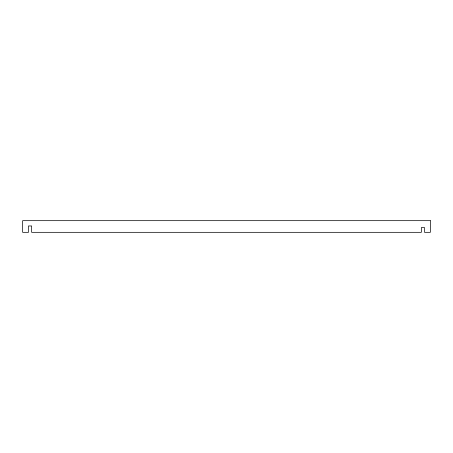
<?xml version="1.0" encoding="UTF-8"?>
<svg xmlns="http://www.w3.org/2000/svg" width="453" height="453" viewBox="0 0 453 453"><rect width="100%" height="100%" fill="white"/><g stroke="black" fill="none" stroke-linecap="round" stroke-linejoin="round"><path stroke-width="0.68" d="M430.35 220.673L22.65 220.673L22.65 232.327L28.477 232.327L28.477 225.968L31.653 225.968L31.653 232.327L421.347 232.327L421.347 227.559L424.523 227.559L424.523 232.327L430.35 232.327L430.35 220.673"/></g></svg>
